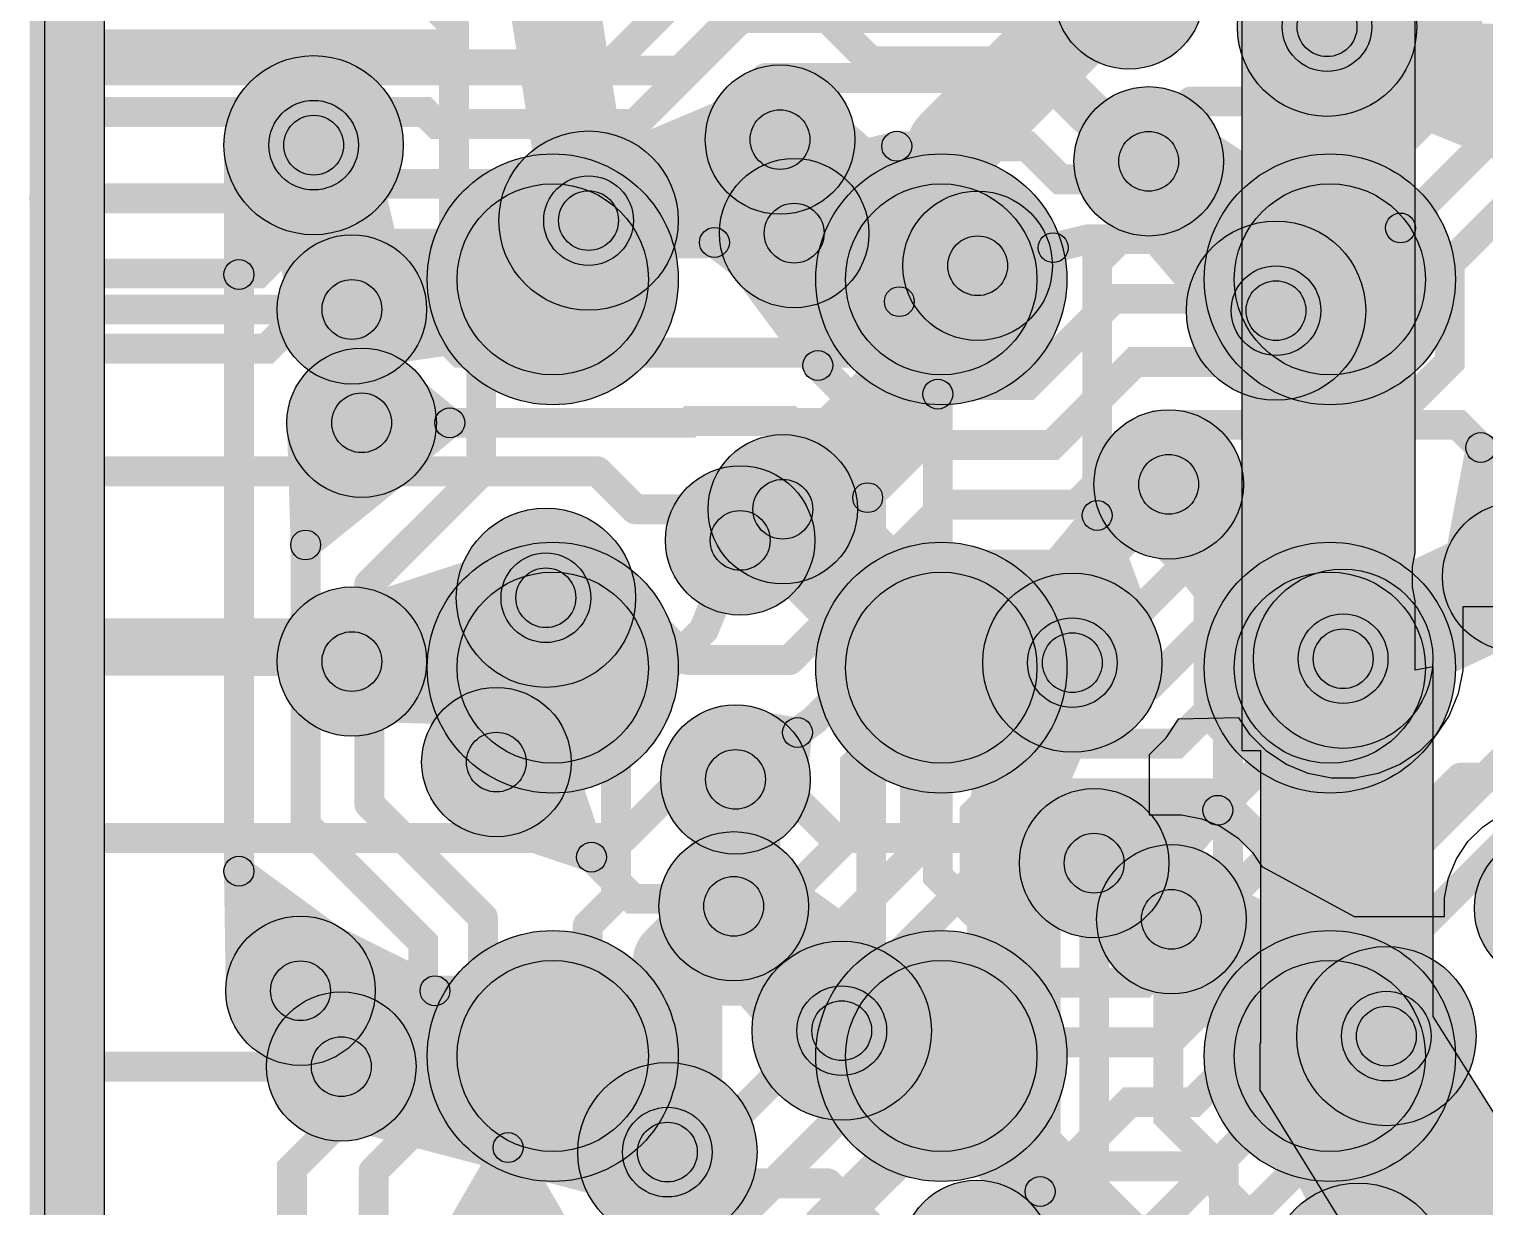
# Model space of a CAD drawing. Extents: x -8.7 to 8.7, y -8.7 to 8.7.
# Drawn here: x -8.676 to -6.241, y -4.803 to -2.831 of the extents above; entities that cross this region are included whole.
import ezdxf

# ---------------------------------------------------------------- set-up
doc = ezdxf.new("R2010")
doc.units = 0
doc.header["$MEASUREMENT"] = 0
doc.layers.get('0').update_dxf_attribs({"color": 1, "linetype": 'CONTINUOUS'})
for name, color, linetype in [('BOTTOMSOLDERMASK', 111, 'CONTINUOUS'), ('DRILL_1', 232, 'CONTINUOUS'), ('DRILL_2', 3, 'CONTINUOUS'), ('DRILL_3', 254, 'CONTINUOUS'), ('ETCHBACK_L01', 22, 'CONTINUOUS'), ('L01', 3, 'CONTINUOUS'), ('L02', 241, 'CONTINUOUS'), ('L03', 151, 'CONTINUOUS'), ('L04', 1, 'CONTINUOUS'), ('TOPSOLDERMASK', 4, 'CONTINUOUS')]:
    doc.layers.add(name, color=color, linetype=linetype)

# ---------------------------------------------------------------- blocks, each defined once
blk = doc.blocks.new('_DCODE_19')
h = blk.add_hatch(color=256)
edge = h.paths.add_edge_path()
edge.add_arc((0, 0), 0.16, 0, 360)
blk.add_circle((0, 0), 0.16)
blk = doc.blocks.new('_DCODE_20')
h = blk.add_hatch(color=256)
edge = h.paths.add_edge_path()
edge.add_arc((0, 0), 0.05, 0, 360)
blk.add_circle((0, 0), 0.05)
blk = doc.blocks.new('_DCODE_21')
h = blk.add_hatch(color=256)
edge = h.paths.add_edge_path()
edge.add_arc((0, 0), 0.075, 0, 360)
blk.add_circle((0, 0), 0.075)
blk = doc.blocks.new('_DCODE_24')
h = blk.add_hatch(color=256)
edge = h.paths.add_edge_path()
edge.add_arc((0, 0), 0.025, 0, 360)
blk.add_circle((0, 0), 0.025)
blk = doc.blocks.new('FINGER_100X250OBR_L01')
at = {"const_width": 0.04}
for points in [[(0.02, 0.035, 1), (-0.02, 0.035, 1)], [(0.02, -0.035, 1), (-0.02, -0.035, 1)]]:
    blk.add_lwpolyline(points, format="xyb", close=True, dxfattribs=at)
at = {"const_width": 0.08}
blk.add_lwpolyline([(0, -0.035), (0, 0.035)], dxfattribs=at)
blk = doc.blocks.new('_DCODE_23')
h = blk.add_hatch(color=256)
edge = h.paths.add_edge_path()
edge.add_arc((0, 0), 0.125, 0, 360)
blk.add_circle((0, 0), 0.125)
blk = doc.blocks.new('_DCODE_40')
h = blk.add_hatch(color=256)
edge = h.paths.add_edge_path()
edge.add_arc((0, 0), 0.15, 0, 360)
blk.add_circle((0, 0), 0.15)
blk = doc.blocks.new('_DCODE_47')
h = blk.add_hatch(color=256)
edge = h.paths.add_edge_path()
edge.add_arc((0, 0), 0.21, 0, 360)
blk.add_circle((0, 0), 0.21)
blk = doc.blocks.new('FINGER_100X250OBR_TOPSOLDERMASK')
at = {"const_width": 0.12}
for points in [[(0.06, 0.025, 1), (-0.06, 0.025, 1)], [(0.06, -0.025, 1), (-0.06, -0.025, 1)]]:
    blk.add_lwpolyline(points, format="xyb", close=True, dxfattribs=at)
at = {"const_width": 0.24}
blk.add_lwpolyline([(0, -0.025), (0, 0.025)], dxfattribs=at)

msp = doc.modelspace()

# ---------------------------------------------------------------- hatches: boundary and pattern name
at = {"layer": 'BOTTOMSOLDERMASK'}
msp.add_hatch(color=256, dxfattribs=at).paths.add_polyline_path([(-8.55, 7.65), (-8.65, 7.65), (-8.65, -7.65), (-8.55, -7.65)])
at = {"layer": 'ETCHBACK_L01'}
msp.add_hatch(color=256, dxfattribs=at).paths.add_polyline_path([(-8.55, 7.65), (-8.65, 7.65), (-8.65, -7.85), (-8.55, -7.85)])
at = {"layer": 'TOPSOLDERMASK'}
msp.add_hatch(color=256, dxfattribs=at).paths.add_polyline_path([(-5.82213, 5.85628), (-5.94736, 5.8366), (-6.62182, 4.80612), (-6.62004, 4.71309), (-6.61635, 4.71188), (-6.61641, 3.82778), (-6.6466, 3.82778), (-6.6471, -4.03837), (-6.61589, -4.03837), (-6.61592, -4.52879), (-6.6172, -4.52906), (-6.6172, -4.60695), (-5.86027, -5.83361), (-4.36774, -6.64124), (-4.36859, -6.64603), (4.07308, -6.64657), (4.06789, -6.61715), (5.53415, -5.73635), (5.53766, -5.63462), (5.44294, -5.50658), (5.34647, -5.50307), (3.90162, -6.35761), (-4.2364, -6.35707), (-4.2357, -6.35554), (-4.30835, -6.28289), (-5.6105, -5.62135), (-6.32696, -4.48393), (-6.32692, -3.89874), (-6.35709, -3.90406), (-6.35708, -3.78827), (-6.36165, -3.76533), (-6.36165, -3.73085), (-6.35708, -3.70789), (-6.35669, 2.45571), (-6.36163, 2.48054), (-6.36163, 2.51502), (-6.35668, 2.53988), (-6.35661, 3.72058), (-6.32642, 3.72058), (-6.32641, 3.88905), (-6.33143, 3.91427), (-6.33143, 3.94875), (-6.3264, 3.974), (-6.32636, 4.63291), (-6.32689, 4.63316), (-5.70048, 5.65949), (-5.70048, 5.75788)])

# ---------------------------------------------------------------- linework, layer by layer
at = {"layer": 'BOTTOMSOLDERMASK'}
msp.add_lwpolyline([(-8.55, 7.65), (-8.65, 7.65), (-8.65, -7.65), (-8.55, -7.65)], close=True, dxfattribs=at)
at = {"layer": 'ETCHBACK_L01'}
msp.add_lwpolyline([(-8.55, 7.65), (-8.65, 7.65), (-8.65, -7.85), (-8.55, -7.85)], close=True, dxfattribs=at)
at = {"layer": 'L01', "const_width": 0.05}
for points in [[(-8.65, -8.65), (-8.65, 8.65)], [(-7.52653, -2.71282), (-7.7038, -2.89009)], [(-6.95984, -2.8059), (-6.98604, -2.81282), (-7.48509, -2.81282), (-7.66236, -2.99009), (-7.99384, -2.99009), (-8.01412, -2.96981), (-8.65, -2.96981)], [(-5.82273, -3.53758), (-5.88664, -3.47367), (-5.88664, -3.15215), (-6.18647, -2.85232), (-6.21509, -2.85232), (-6.22014, -2.84727), (-6.50202, -2.84727)], [(-7.98614, -2.85635), (-8.65, -2.85635)], [(-7.9524, -2.89009), (-7.98614, -2.85635)], [(-7.7038, -2.89009), (-7.9524, -2.89009)], [(-7.44365, -2.91282), (-7.62092, -3.09009)], [(-6.9793, -2.91282), (-7.44365, -2.91282)], [(-6.90944, -2.98268), (-6.9793, -2.91282)], [(-6.73228, -2.95232), (-6.76264, -2.98268)], [(-6.50202, -2.95232), (-6.73228, -2.95232)], [(-5.98664, -3.93894), (-5.98664, -3.19359), (-6.22791, -2.95232), (-6.50202, -2.95232)], [(-6.76264, -2.98268), (-6.90944, -2.98268)], [(-7.22452, -3.02724), (-7.00632, -3.02724), (-6.95088, -3.08268), (-6.7212, -3.08268), (-6.70008, -3.06156), (-6.50203, -3.06156)], [(-8.28542, -3.09009), (-8.30969, -3.11436)], [(-7.62092, -3.09009), (-8.28542, -3.09009)], [(-8.30969, -3.11436), (-8.651, -3.11436)], [(-7.52954, -3.18816), (-7.5462, -3.19009), (-8.24398, -3.19009), (-8.29415, -3.24026), (-8.65, -3.24026)], [(-6.96289, -3.19698), (-6.9032, -3.18268), (-6.6845, -3.18268), (-6.67348, -3.17166), (-6.66874, -3.17166), (-6.66369, -3.16661), (-6.50204, -3.16661)], [(-7.22021, -3.28734), (-7.23462, -3.29395), (-7.31334, -3.37267), (-7.95424, -3.37267), (-8.03682, -3.29009), (-8.20254, -3.29009), (-8.27861, -3.36616), (-8.65, -3.36616)], [(-7.9723, -3.49009), (-7.57245, -3.49009), (-7.56938, -3.48702), (-7.40366, -3.48702), (-7.40059, -3.49009), (-7.28932, -3.49009), (-7.22647, -3.42724), (-7.00632, -3.42724), (-6.86176, -3.28268), (-6.64306, -3.28268), (-6.63204, -3.27166), (-6.50204, -3.27166)], [(-7.27321, -3.61542), (-7.18503, -3.52724), (-6.96488, -3.52724), (-6.82616, -3.38852), (-6.50205, -3.38852)], [(-6.78977, -3.49357), (-6.92344, -3.62724)], [(-6.50206, -3.49357), (-6.78977, -3.49357)], [(-6.24746, -3.53147), (-6.28536, -3.49357), (-6.50206, -3.49357)], [(-7.39051, -4.00861), (-7.36193, -3.98702), (-7.10215, -3.72724), (-6.882, -3.72724), (-6.75338, -3.59862), (-6.50207, -3.59862)], [(-7.14359, -3.62724), (-7.40337, -3.88702)], [(-6.92344, -3.62724), (-7.14359, -3.62724)], [(-7.73522, -4.21713), (-7.66533, -4.28702), (-7.41146, -4.28702), (-7.29432, -4.16988), (-7.29432, -4.06085), (-7.06071, -3.82724), (-6.84056, -3.82724), (-6.72159, -3.70827), (-6.50207, -3.70827)], [(-7.99702, -4.44077), (-7.42377, -4.44077), (-7.19432, -4.21132), (-7.19432, -4.10229), (-7.01927, -3.92724), (-6.79912, -3.92724), (-6.6852, -3.81332), (-6.50208, -3.81332)], [(-7.61877, -3.84232), (-8.65, -3.84232)], [(-7.57407, -3.88702), (-7.61877, -3.84232)], [(-7.40337, -3.88702), (-7.57407, -3.88702)], [(-8.203, -8.06566), (-8.29653, -7.97213), (-8.29653, -5.45497), (-7.09432, -4.25276), (-7.09432, -4.14373), (-6.97783, -4.02724), (-6.75768, -4.02724), (-6.64881, -3.91837), (-6.50209, -3.91837)], [(-6.60089, -4.05216), (-6.68746, -4.13873)], [(-6.47142, -4.04608), (-6.60089, -4.05216)], [(-7.54971, -4.90146), (-7.54971, -4.88155), (-7.0954, -4.42724), (-6.81146, -4.42724), (-6.54693, -4.16271), (-6.47142, -4.16271)], [(-7.95041, -7.75253), (-8.09653, -7.60641), (-8.09653, -5.85066), (-7.48178, -5.23591), (-7.46689, -5.23591), (-7.40829, -5.17733), (-7.34971, -5.11875), (-7.34971, -4.82299), (-7.05396, -4.52724), (-6.77002, -4.52724), (-6.52507, -4.28229), (-6.47142, -4.28229)], [(-6.98479, -4.7769), (-6.83513, -4.62724), (-6.72858, -4.62724), (-6.50278, -4.40144), (-6.47142, -4.40144)], [(-7.87772, -6.84591), (-7.87772, -5.91473), (-7.3989, -5.43591), (-7.36094, -5.43591), (-6.89086, -4.96583), (-6.89086, -4.93406), (-6.49395, -4.53715), (-6.47443, -4.53715)], [(-6.42381, -4.62654), (-6.43771, -4.63715)], [(-6.41925, -4.62654), (-6.42381, -4.62654)], [(-6.43771, -4.63715), (-6.5002, -4.68485)], [(-6.5002, -4.68485), (-6.79086, -4.97551)], [(-7.33192, -7.09016), (-7.66782, -6.75426), (-7.66782, -5.98771), (-7.45104, -5.77093), (-7.41308, -5.77093), (-6.69086, -5.04871), (-6.69086, -5.03426), (-6.37097, -4.71437), (-6.36564, -4.71437)], [(-7.35549, -5.86778), (-7.34964, -5.84893), (-6.59086, -5.09015), (-6.59086, -5.0779), (-6.31824, -4.80528), (-6.30894, -4.80528)]]:
    msp.add_lwpolyline(points, dxfattribs=at)
at = {"layer": 'L01', "const_width": 0.025}
for points in [[(-6.48952, -2.84727, 1), (-6.51452, -2.84727, 1)], [(-8.6375, -2.85635, 1), (-8.6625, -2.85635, 1)], [(-7.97364, -2.85635, 1), (-7.99864, -2.85635, 1)], [(-7.9399, -2.89009, 1), (-7.9649, -2.89009, 1)], [(-7.6913, -2.89009, 1), (-7.7163, -2.89009, 1)], [(-7.43115, -2.91282, 1), (-7.45615, -2.91282, 1)], [(-6.9668, -2.91282, 1), (-6.9918, -2.91282, 1)], [(-8.6375, -2.96981, 1), (-8.6625, -2.96981, 1)], [(-6.71978, -2.95232, 1), (-6.74478, -2.95232, 1)], [(-6.48952, -2.95232, 1), (-6.51452, -2.95232, 1)], [(-6.48952, -2.95232, 1), (-6.51452, -2.95232, 1)], [(-6.89694, -2.98268, 1), (-6.92194, -2.98268, 1)], [(-6.75014, -2.98268, 1), (-6.77514, -2.98268, 1)], [(-7.21202, -3.02724, 1), (-7.23702, -3.02724, 1)], [(-6.48953, -3.06156, 1), (-6.51453, -3.06156, 1)], [(-8.27292, -3.09009, 1), (-8.29792, -3.09009, 1)], [(-7.60842, -3.09009, 1), (-7.63342, -3.09009, 1)], [(-8.6385, -3.11436, 1), (-8.6635, -3.11436, 1)], [(-8.29719, -3.11436, 1), (-8.32219, -3.11436, 1)], [(-7.51704, -3.18816, 1), (-7.54204, -3.18816, 1)], [(-6.48954, -3.16661, 1), (-6.51454, -3.16661, 1)], [(-6.95039, -3.19698, 1), (-6.97539, -3.19698, 1)], [(-8.6375, -3.24026, 1), (-8.6625, -3.24026, 1)], [(-7.20771, -3.28734, 1), (-7.23271, -3.28734, 1)], [(-6.48954, -3.27166, 1), (-6.51454, -3.27166, 1)], [(-8.6375, -3.36616, 1), (-8.6625, -3.36616, 1)], [(-6.48955, -3.38852, 1), (-6.51455, -3.38852, 1)], [(-7.9598, -3.49009, 1), (-7.9848, -3.49009, 1)], [(-6.77727, -3.49357, 1), (-6.80227, -3.49357, 1)], [(-6.48956, -3.49357, 1), (-6.51456, -3.49357, 1)], [(-6.48956, -3.49357, 1), (-6.51456, -3.49357, 1)], [(-6.23496, -3.53147, 1), (-6.25996, -3.53147, 1)], [(-6.48957, -3.59862, 1), (-6.51457, -3.59862, 1)], [(-7.26071, -3.61542, 1), (-7.28571, -3.61542, 1)], [(-7.13109, -3.62724, 1), (-7.15609, -3.62724, 1)], [(-6.91094, -3.62724, 1), (-6.93594, -3.62724, 1)], [(-6.48957, -3.70827, 1), (-6.51457, -3.70827, 1)], [(-6.48958, -3.81332, 1), (-6.51458, -3.81332, 1)], [(-8.6375, -3.84232, 1), (-8.6625, -3.84232, 1)], [(-7.60627, -3.84232, 1), (-7.63127, -3.84232, 1)], [(-7.56157, -3.88702, 1), (-7.58657, -3.88702, 1)], [(-7.39087, -3.88702, 1), (-7.41587, -3.88702, 1)], [(-6.48959, -3.91837, 1), (-6.51459, -3.91837, 1)], [(-7.37801, -4.00861, 1), (-7.40301, -4.00861, 1)], [(-6.58839, -4.05216, 1), (-6.61339, -4.05216, 1)], [(-6.58839, -4.05216, 1), (-6.61339, -4.05216, 1)], [(-6.45892, -4.04608, 1), (-6.48392, -4.04608, 1)], [(-6.67496, -4.13873, 1), (-6.69996, -4.13873, 1)], [(-6.45892, -4.16271, 1), (-6.48392, -4.16271, 1)], [(-7.72272, -4.21713, 1), (-7.74772, -4.21713, 1)], [(-6.45892, -4.28229, 1), (-6.48392, -4.28229, 1)], [(-6.45892, -4.40144, 1), (-6.48392, -4.40144, 1)], [(-7.98452, -4.44077, 1), (-8.00952, -4.44077, 1)], [(-6.46193, -4.53715, 1), (-6.48693, -4.53715, 1)], [(-6.41131, -4.62654, 1), (-6.43631, -4.62654, 1)], [(-6.41131, -4.62654, 1), (-6.43631, -4.62654, 1)], [(-6.40675, -4.62654, 1), (-6.43175, -4.62654, 1)], [(-6.42521, -4.63715, 1), (-6.45021, -4.63715, 1)], [(-6.42521, -4.63715, 1), (-6.45021, -4.63715, 1)], [(-6.4877, -4.68485, 1), (-6.5127, -4.68485, 1)], [(-6.4877, -4.68485, 1), (-6.5127, -4.68485, 1)], [(-6.35314, -4.71437, 1), (-6.37814, -4.71437, 1)], [(-6.97229, -4.7769, 1), (-6.99729, -4.7769, 1)], [(-6.29644, -4.80528, 1), (-6.32144, -4.80528, 1)]]:
    msp.add_lwpolyline(points, format="xyb", close=True, dxfattribs=at)
at = {"layer": 'L01'}
for points in [[(-6.67873, -2.75668), (-6.73917, -2.84191), (-6.68695, -2.72038), (-6.77821, -2.6695)], [(-6.89946, -2.87361), (-6.97319, -2.82704), (-6.94075, -2.71721), (-6.98188, -2.79411)], [(-7.42618, -3.05132), (-7.23052, -3.00297), (-7.28143, -3.2222), (-7.20157, -3.03715)], [(-7.46877, -3.26667), (-7.54482, -3.20795), (-7.48838, -3.09781), (-7.54895, -3.1724)], [(-7.02497, -3.12735), (-6.94937, -3.17595), (-6.98667, -3.28718), (-6.94131, -3.2096)], [(-7.12176, -3.34143), (-7.22707, -3.31138), (-7.19698, -3.17744), (-7.24291, -3.27686)], [(-8.04414, -3.39846), (-7.9564, -3.4708), (-8.04414, -3.58172), (-7.9564, -3.50938)], [(-6.30946, -3.72487), (-6.27202, -3.52683), (-6.09385, -3.66433), (-6.2289, -3.51472)], [(-7.46948, -3.56319), (-7.2698, -3.59065), (-7.39822, -3.7755), (-7.25555, -3.63312)], [(-7.47566, -3.96975), (-7.38658, -3.98392), (-7.37641, -4.10114), (-7.36569, -4.01158)], [(-7.77586, -4.01813), (-7.71153, -4.20915), (-7.93422, -4.17649), (-7.7432, -4.24082)], [(-6.66844, -4.15495), (-6.7992, -4.30834), (-6.68606, -4.11377), (-6.8873, -4.10244)], [(-8.16647, -4.32879), (-7.98591, -4.41837), (-8.16647, -4.55275), (-7.98591, -4.46317)], [(-7.10393, -4.76494), (-6.98754, -4.75205), (-6.97283, -4.89604), (-6.95994, -4.77965)]]:
    msp.add_solid(points, dxfattribs=at)
at = {"layer": 'L02'}
for points, const_width in [([(-8.65, -8.65), (-8.65, 8.65)], 0.05), ([(-6.38183, -3.164), (-6.17018, -2.95235), (-6.17018, -2.87808), (-5.90699, -2.61489), (-5.90699, -2.1993), (-5.71848, -2.01079), (-5.71848, -1.88927), (-5.58478, -1.75557), (-5.40508, -1.75557), (-5.26331, -1.6138), (-5.09759, -1.6138), (-5.0039, -1.70749), (-4.32914, -1.70749)], 0.05), ([(-7.02578, -2.53262), (-6.83604, -2.77322)], 0.2), ([(-6.67738, -5.06361), (-6.67738, -4.74434), (-6.77034, -4.65138), (-6.77034, -4.38612), (-6.67034, -4.28612), (-6.67034, -4.0107), (-6.70278, -3.97826), (-6.70278, -3.79186), (-6.29922, -3.3883), (-6.29922, -3.22283), (-6.07018, -2.99379), (-6.07018, -2.92391), (-5.78437, -2.6381), (-5.78437, -2.4519)], 0.05), ([(-8.32386, -2.46596), (-7.96514, -2.82468)], 0.05), ([(-7.8281, -2.59009), (-7.74014, -3.15167)], 0.15), ([(-6.26609, -2.69113), (-6.27018, -2.69522), (-6.27018, -2.91091), (-6.42093, -3.06166), (-6.7308, -3.06166), (-6.88918, -3.22004), (-6.88918, -3.64516)], 0.05), ([(-7.96514, -2.82468), (-7.96514, -3.24487)], 0.05), ([(-8.325, -4.24072), (-8.325, -3.24194)], 0.05), ([(-7.96514, -3.24487), (-7.91968, -3.29033)], 0.05), ([(-7.91968, -3.29033), (-7.91968, -3.57295)], 0.05), ([(-7.26734, -3.4833), (-7.3565, -3.39414)], 0.05), ([(-7.30884, -5.09314), (-7.30884, -4.81809), (-7.08184, -4.59109), (-7.08184, -4.32278), (-7.1558, -4.24882), (-7.1558, -3.44215)], 0.05), ([(-7.26734, -4.45839), (-7.26734, -3.4833)], 0.05), ([(-7.91968, -3.57295), (-8.10693, -3.7602)], 0.05), ([(-6.47778, -3.88506), (-6.18664, -3.74809)], 0.2), ([(-8.2134, -3.69464), (-8.2134, -4.16326), (-8.01682, -4.35984), (-8.01682, -4.51843), (-8.23622, -4.73783), (-8.23622, -5.3951)], 0.05), ([(-7.48652, -3.68702), (-7.54735, -3.83702)], 0.05), ([(-7.89432, -4.05803), (-7.81152, -3.78299)], 0.15), ([(-8.10693, -3.7602), (-8.10693, -4.12829)], 0.05), ([(-7.54735, -3.83702), (-7.69432, -3.98399)], 0.05), ([(-5.98664, -3.83095), (-6.44744, -4.29175)], 0.05), ([(-5.88664, -3.87239), (-6.356, -4.34175)], 0.05), ([(-7.69432, -3.98399), (-7.69432, -4.28431)], 0.05), ([(-7.49432, -4.08702), (-7.49432, -4.29645)], 0.15), ([(-8.10693, -4.12829), (-7.91682, -4.3184)], 0.05), ([(-6.89432, -4.22724), (-6.89432, -4.79665)], 0.05), ([(-7.49432, -4.29645), (-7.59155, -4.39368)], 0.15), ([(-7.69432, -4.28431), (-7.74155, -4.33154)], 0.05), ([(-6.53453, -4.29175), (-6.67034, -4.42756)], 0.05), ([(-6.44744, -4.29175), (-6.53453, -4.29175)], 0.05), ([(-7.91682, -4.3184), (-7.91682, -4.55987)], 0.05), ([(-7.74155, -4.33154), (-7.74155, -4.52604)], 0.05), ([(-7.59155, -4.39368), (-7.59155, -4.58818)], 0.15), ([(-6.356, -4.34175), (-6.40542, -4.51675)], 0.05), ([(-6.67034, -4.42756), (-6.67034, -4.60995)], 0.05), ([(-7.31655, -4.5076), (-7.26734, -4.45839)], 0.05), ([(-7.74155, -4.52604), (-7.87471, -4.6592)], 0.05), ([(-7.59155, -4.58818), (-7.60822, -4.60485)], 0.15), ([(-7.91682, -4.55987), (-8.09971, -4.74276)], 0.05), ([(-7.60822, -4.60485), (-7.60822, -4.71091)], 0.15), ([(-6.67034, -4.60995), (-6.5337, -4.74659)], 0.05), ([(-7.87471, -4.6592), (-7.87471, -4.70332)], 0.05), ([(-8.09971, -4.74276), (-8.09971, -5.14431)], 0.05), ([(-6.5337, -4.74659), (-6.45238, -4.91277)], 0.05), ([(-6.89432, -4.79665), (-6.81516, -4.87581)], 0.05)]:
    msp.add_lwpolyline(points, dxfattribs=dict(at, const_width=const_width))
for points, const_width in [([(-6.78604, -2.77322, 1), (-6.88604, -2.77322, 1)], 0.1), ([(-7.95264, -2.82468, 1), (-7.97764, -2.82468, 1)], 0.025), ([(-7.70264, -3.15167, 1), (-7.77764, -3.15167, 1)], 0.075), ([(-6.36933, -3.164, 1), (-6.39433, -3.164, 1)], 0.025), ([(-8.3125, -3.24194, 1), (-8.3375, -3.24194, 1)], 0.025), ([(-7.95264, -3.24487, 1), (-7.97764, -3.24487, 1)], 0.025), ([(-7.90718, -3.29033, 1), (-7.93218, -3.29033, 1)], 0.025), ([(-7.344, -3.39414, 1), (-7.369, -3.39414, 1)], 0.025), ([(-7.1433, -3.44215, 1), (-7.1683, -3.44215, 1)], 0.025), ([(-7.25484, -3.4833, 1), (-7.27984, -3.4833, 1)], 0.025), ([(-7.25484, -3.4833, 1), (-7.27984, -3.4833, 1)], 0.025), ([(-7.90718, -3.57295, 1), (-7.93218, -3.57295, 1)], 0.025), ([(-6.87668, -3.64516, 1), (-6.90168, -3.64516, 1)], 0.025), ([(-6.13664, -3.74809, 1), (-6.23664, -3.74809, 1)], 0.1), ([(-8.2009, -3.69464, 1), (-8.2259, -3.69464, 1)], 0.025), ([(-7.47402, -3.68702, 1), (-7.49902, -3.68702, 1)], 0.025), ([(-7.77402, -3.78299, 1), (-7.84902, -3.78299, 1)], 0.075), ([(-8.09443, -3.7602, 1), (-8.11943, -3.7602, 1)], 0.025), ([(-6.42778, -3.88506, 1), (-6.52778, -3.88506, 1)], 0.1), ([(-7.53485, -3.83702, 1), (-7.55985, -3.83702, 1)], 0.025), ([(-7.53485, -3.83702, 1), (-7.55985, -3.83702, 1)], 0.025), ([(-7.68182, -3.98399, 1), (-7.70682, -3.98399, 1)], 0.025), ([(-7.68182, -3.98399, 1), (-7.70682, -3.98399, 1)], 0.025), ([(-7.85682, -4.05803, 1), (-7.93182, -4.05803, 1)], 0.075), ([(-7.45682, -4.08702, 1), (-7.53182, -4.08702, 1)], 0.075), ([(-8.09443, -4.12829, 1), (-8.11943, -4.12829, 1)], 0.025), ([(-6.88182, -4.22724, 1), (-6.90682, -4.22724, 1)], 0.025), ([(-8.3125, -4.24072, 1), (-8.3375, -4.24072, 1)], 0.025), ([(-7.45682, -4.29645, 1), (-7.53182, -4.29645, 1)], 0.075), ([(-7.68182, -4.28431, 1), (-7.70682, -4.28431, 1)], 0.025), ([(-7.68182, -4.28431, 1), (-7.70682, -4.28431, 1)], 0.025), ([(-6.52203, -4.29175, 1), (-6.54703, -4.29175, 1)], 0.025), ([(-6.43494, -4.29175, 1), (-6.45994, -4.29175, 1)], 0.025), ([(-7.90432, -4.3184, 1), (-7.92932, -4.3184, 1)], 0.025), ([(-7.72905, -4.33154, 1), (-7.75405, -4.33154, 1)], 0.025), ([(-7.72905, -4.33154, 1), (-7.75405, -4.33154, 1)], 0.025), ([(-7.55405, -4.39368, 1), (-7.62905, -4.39368, 1)], 0.075), ([(-6.3435, -4.34175, 1), (-6.3685, -4.34175, 1)], 0.025), ([(-6.65784, -4.42756, 1), (-6.68284, -4.42756, 1)], 0.025), ([(-7.25484, -4.45839, 1), (-7.27984, -4.45839, 1)], 0.025), ([(-7.25484, -4.45839, 1), (-7.27984, -4.45839, 1)], 0.025), ([(-7.72905, -4.52604, 1), (-7.75405, -4.52604, 1)], 0.025), ([(-7.72905, -4.52604, 1), (-7.75405, -4.52604, 1)], 0.025), ([(-7.30405, -4.5076, 1), (-7.32905, -4.5076, 1)], 0.025), ([(-6.39292, -4.51675, 1), (-6.41792, -4.51675, 1)], 0.025), ([(-7.55405, -4.58818, 1), (-7.62905, -4.58818, 1)], 0.075), ([(-7.90432, -4.55987, 1), (-7.92932, -4.55987, 1)], 0.025), ([(-7.57072, -4.60485, 1), (-7.64572, -4.60485, 1)], 0.075), ([(-6.65784, -4.60995, 1), (-6.68284, -4.60995, 1)], 0.025), ([(-7.86221, -4.6592, 1), (-7.88721, -4.6592, 1)], 0.025), ([(-7.86221, -4.6592, 1), (-7.88721, -4.6592, 1)], 0.025), ([(-7.57072, -4.71091, 1), (-7.64572, -4.71091, 1)], 0.075), ([(-7.86221, -4.70332, 1), (-7.88721, -4.70332, 1)], 0.025), ([(-8.08721, -4.74276, 1), (-8.11221, -4.74276, 1)], 0.025), ([(-6.5212, -4.74659, 1), (-6.5462, -4.74659, 1)], 0.025), ([(-6.88182, -4.79665, 1), (-6.90682, -4.79665, 1)], 0.025)]:
    msp.add_lwpolyline(points, format="xyb", close=True, dxfattribs=dict(at, const_width=const_width))
for points in [[(-8.35, -3.24194), (-8.34999, -3.02543), (-8.3125, -3.26359), (-8.12499, -3.15534)], [(-6.59948, -3.15265), (-6.3834, -3.13905), (-6.4557, -3.36905), (-6.35944, -3.17512)], [(-7.37658, -3.40903), (-7.49662, -3.24711), (-7.3325, -3.40112), (-7.27618, -3.20759)], [(-7.18048, -3.44613), (-7.21259, -3.24714), (-7.1377, -3.45939), (-6.99867, -3.31346)], [(-8.04103, -3.58724), (-8.19767, -3.71407), (-8.24462, -3.49396), (-8.23839, -3.69541)], [(-6.86575, -3.63644), (-6.79023, -3.83934), (-6.90845, -3.62923), (-7.0464, -3.79609)], [(-8.34701, -4.44263), (-8.35, -4.24109), (-8.14788, -4.34013), (-8.31017, -4.22059)], [(-7.85306, -4.69082), (-7.7448, -4.87832), (-7.89636, -4.69082), (-8.00462, -4.87832)]]:
    msp.add_solid(points, dxfattribs=at)
at = {"layer": 'L03'}
for points, const_width in [([(-6.63255, -2.52831), (-7.13256, -3.02832)], 0.15), ([(-6.50466, -2.82719), (-6.11517, -2.98483)], 0.2), ([(-7.74014, -3.15167), (-7.41981, -3.01611)], 0.2), ([(-8.19999, -3.02544), (-8.136, -3.30044)], 0.2), ([(-7.13256, -3.02832), (-7.13256, -3.35222)], 0.15), ([(-6.59006, -3.30235), (-6.80305, -3.05246)], 0.2), ([(-7.13256, -3.35222), (-7.41517, -3.63483)], 0.15), ([(-6.47778, -3.88506), (-6.76964, -3.5932)], 0.2), ([(-7.81152, -3.78299), (-8.136, -3.88978)], 0.2), ([(-6.9308, -3.89167), (-7.02532, -4.11535)], 0.15), ([(-7.02532, -4.11535), (-7.02532, -4.7106)], 0.15), ([(-7.49731, -4.29944), (-7.31655, -4.5076)], 0.2), ([(-6.40542, -4.51675), (-6.76517, -4.32117)], 0.2), ([(-7.60822, -4.71091), (-8.15378, -4.56778)], 0.2), ([(-7.02532, -4.7106), (-6.78923, -4.94669)], 0.15)]:
    msp.add_lwpolyline(points, dxfattribs=dict(at, const_width=const_width))
for points, const_width in [([(-6.45466, -2.82719, 1), (-6.55466, -2.82719, 1)], 0.1), ([(-7.36981, -3.01611, 1), (-7.46981, -3.01611, 1)], 0.1), ([(-8.14999, -3.02544, 1), (-8.24999, -3.02544, 1)], 0.1), ([(-7.09506, -3.02832, 1), (-7.17006, -3.02832, 1)], 0.075), ([(-6.75305, -3.05246, 1), (-6.85305, -3.05246, 1)], 0.1), ([(-7.69014, -3.15167, 1), (-7.79014, -3.15167, 1)], 0.1), ([(-8.086, -3.30044, 1), (-8.186, -3.30044, 1)], 0.1), ([(-6.54006, -3.30235, 1), (-6.64006, -3.30235, 1)], 0.1), ([(-7.09506, -3.35222, 1), (-7.17006, -3.35222, 1)], 0.075), ([(-7.09506, -3.35222, 1), (-7.17006, -3.35222, 1)], 0.075), ([(-6.71964, -3.5932, 1), (-6.81964, -3.5932, 1)], 0.1), ([(-7.37767, -3.63483, 1), (-7.45267, -3.63483, 1)], 0.075), ([(-7.76152, -3.78299, 1), (-7.86152, -3.78299, 1)], 0.1), ([(-8.086, -3.88978, 1), (-8.186, -3.88978, 1)], 0.1), ([(-6.42778, -3.88506, 1), (-6.52778, -3.88506, 1)], 0.1), ([(-6.8933, -3.89167, 1), (-6.9683, -3.89167, 1)], 0.075), ([(-6.98782, -4.11535, 1), (-7.06282, -4.11535, 1)], 0.075), ([(-7.44731, -4.29944, 1), (-7.54731, -4.29944, 1)], 0.1), ([(-6.71517, -4.32117, 1), (-6.81517, -4.32117, 1)], 0.1), ([(-7.26655, -4.5076, 1), (-7.36655, -4.5076, 1)], 0.1), ([(-6.35542, -4.51675, 1), (-6.45542, -4.51675, 1)], 0.1), ([(-8.10378, -4.56778, 1), (-8.20378, -4.56778, 1)], 0.1), ([(-7.55822, -4.71091, 1), (-7.65822, -4.71091, 1)], 0.1), ([(-6.98782, -4.7106, 1), (-7.06282, -4.7106, 1)], 0.075)]:
    msp.add_lwpolyline(points, format="xyb", close=True, dxfattribs=dict(at, const_width=const_width))
msp.add_lwpolyline([(-6.17771, -3.79839), (-6.27774, -3.7984), (-6.27774, -3.90477), (-6.28542, -3.94341), (-6.3005, -3.97982), (-6.3224, -4.01259), (-6.35025, -4.04044), (-6.38302, -4.06234), (-6.41943, -4.07742), (-6.45806, -4.0851), (-6.49749, -4.0851), (-6.53613, -4.07742), (-6.57254, -4.06234), (-6.60531, -4.04044), (-6.63316, -4.01259), (-6.6524, -3.9838), (-6.75352, -3.98643), (-6.77542, -4.0192), (-6.80232, -4.0461), (-6.80231, -4.14613), (-6.74791, -4.14613), (-6.71411, -4.15285), (-6.68225, -4.16605), (-6.65358, -4.18521), (-6.62921, -4.20958), (-6.61375, -4.2327), (-6.45923, -4.31671), (-6.30817, -4.3167), (-6.30817, -4.28553), (-6.30145, -4.25173), (-6.28825, -4.21987), (-6.26909, -4.1912), (-6.24472, -4.16683), (-6.21605, -4.14767)], dxfattribs=at)
at = {"layer": 'L04'}
for points, const_width in [([(-8.65, -8.65), (-8.65, 8.65)], 0.05), ([(-7.47139, -2.78483), (-7.587, -2.90044)], 0.05), ([(-7.26806, -2.885), (-7.36823, -2.78483)], 0.05), ([(-6.97051, -2.885), (-7.26806, -2.885)], 0.05), ([(-6.80305, -3.05246), (-6.97051, -2.885)], 0.05), ([(-7.587, -2.90044), (-8.65, -2.90044)], 0.05), ([(-7.15, -3.25), (-7.41981, -3.01611)], 0.2), ([(-6.5, -3.25), (-6.80305, -3.05246)], 0.2), ([(-8.136, -3.30044), (-7.8, -3.25)], 0.2), ([(-8.136, -3.30044), (-8.65, -3.30044)], 0.05), ([(-6.76018, -3.58374), (-6.76964, -3.5932)], 0.2), ([(-6.5, -3.9), (-6.76018, -3.58374)], 0.2), ([(-7.72569, -3.57125), (-8.65, -3.57125)], 0.05), ([(-7.66211, -3.63483), (-7.72569, -3.57125)], 0.05), ([(-7.15, -3.9), (-7.41517, -3.63483)], 0.2), ([(-7.41517, -3.63483), (-7.66211, -3.63483)], 0.05), ([(-8.136, -3.88978), (-7.8, -3.9)], 0.2), ([(-8.34154, -3.88848), (-8.65, -3.88848)], 0.05), ([(-8.136, -3.88978), (-8.34154, -3.88848)], 0.05), ([(-6.28079, -4.08385), (-6.38194, -4.185)], 0.05), ([(-6.03385, -4.08385), (-6.28079, -4.08385)], 0.05), ([(-7.59638, -4.09944), (-7.68194, -4.185)], 0.05), ([(-7.41445, -4.09944), (-7.59638, -4.09944)], 0.05), ([(-7.32889, -4.185), (-7.41445, -4.09944)], 0.05), ([(-6.95694, -4.11), (-7.03194, -4.185)], 0.05), ([(-6.69306, -4.11), (-6.95694, -4.11)], 0.05), ([(-6.61806, -4.185), (-6.69306, -4.11)], 0.05), ([(-7.68194, -4.185), (-8.65, -4.185)], 0.05), ([(-7.03194, -4.185), (-7.32889, -4.185)], 0.05), ([(-6.38194, -4.185), (-6.61806, -4.185)], 0.05), ([(-7.49731, -4.29944), (-7.15, -4.55)], 0.2), ([(-6.5, -4.55), (-6.76517, -4.32117)], 0.2), ([(-8.15378, -4.56778), (-7.8, -4.55)], 0.2), ([(-8.15378, -4.56778), (-8.65, -4.56778)], 0.05), ([(-6.93177, -4.73483), (-7.03194, -4.835)], 0.05), ([(-6.71823, -4.73483), (-6.93177, -4.73483)], 0.05), ([(-6.61806, -4.835), (-6.71823, -4.73483)], 0.05), ([(-6.28177, -4.73483), (-6.38194, -4.835)], 0.05), ([(-6.06823, -4.73483), (-6.28177, -4.73483)], 0.05), ([(-7.60998, -4.76304), (-7.68194, -4.835)], 0.05), ([(-7.34002, -4.76304), (-7.60998, -4.76304)], 0.05), ([(-7.26806, -4.835), (-7.34002, -4.76304)], 0.05)]:
    msp.add_lwpolyline(points, dxfattribs=dict(at, const_width=const_width))
for points, const_width in [([(-7.25556, -2.885, 1), (-7.28056, -2.885, 1)], 0.025), ([(-6.95801, -2.885, 1), (-6.98301, -2.885, 1)], 0.025), ([(-8.6375, -2.90044, 1), (-8.6625, -2.90044, 1)], 0.025), ([(-7.5745, -2.90044, 1), (-7.5995, -2.90044, 1)], 0.025), ([(-7.5745, -2.90044, 1), (-7.5995, -2.90044, 1)], 0.025), ([(-7.36981, -3.01611, 1), (-7.46981, -3.01611, 1)], 0.1), ([(-6.75305, -3.05246, 1), (-6.85305, -3.05246, 1)], 0.1), ([(-6.79055, -3.05246, 1), (-6.81555, -3.05246, 1)], 0.025), ([(-7.75, -3.25, 1), (-7.85, -3.25, 1)], 0.1), ([(-7.1, -3.25, 1), (-7.2, -3.25, 1)], 0.1), ([(-6.45, -3.25, 1), (-6.55, -3.25, 1)], 0.1), ([(-8.086, -3.30044, 1), (-8.186, -3.30044, 1)], 0.1), ([(-8.6375, -3.30044, 1), (-8.6625, -3.30044, 1)], 0.025), ([(-8.1235, -3.30044, 1), (-8.1485, -3.30044, 1)], 0.025), ([(-6.71964, -3.5932, 1), (-6.81964, -3.5932, 1)], 0.1), ([(-6.71018, -3.58374, 1), (-6.81018, -3.58374, 1)], 0.1), ([(-6.71018, -3.58374, 1), (-6.81018, -3.58374, 1)], 0.1), ([(-8.6375, -3.57125, 1), (-8.6625, -3.57125, 1)], 0.025), ([(-7.71319, -3.57125, 1), (-7.73819, -3.57125, 1)], 0.025), ([(-7.36517, -3.63483, 1), (-7.46517, -3.63483, 1)], 0.1), ([(-7.64961, -3.63483, 1), (-7.67461, -3.63483, 1)], 0.025), ([(-7.40267, -3.63483, 1), (-7.42767, -3.63483, 1)], 0.025), ([(-8.086, -3.88978, 1), (-8.186, -3.88978, 1)], 0.1), ([(-7.75, -3.9, 1), (-7.85, -3.9, 1)], 0.1), ([(-7.1, -3.9, 1), (-7.2, -3.9, 1)], 0.1), ([(-6.45, -3.9, 1), (-6.55, -3.9, 1)], 0.1), ([(-8.6375, -3.88848, 1), (-8.6625, -3.88848, 1)], 0.025), ([(-8.32904, -3.88848, 1), (-8.35404, -3.88848, 1)], 0.025), ([(-8.32904, -3.88848, 1), (-8.35404, -3.88848, 1)], 0.025), ([(-8.1235, -3.88978, 1), (-8.1485, -3.88978, 1)], 0.025), ([(-6.26829, -4.08385, 1), (-6.29329, -4.08385, 1)], 0.025), ([(-7.58388, -4.09944, 1), (-7.60888, -4.09944, 1)], 0.025), ([(-7.40195, -4.09944, 1), (-7.42695, -4.09944, 1)], 0.025), ([(-6.94444, -4.11, 1), (-6.96944, -4.11, 1)], 0.025), ([(-6.68056, -4.11, 1), (-6.70556, -4.11, 1)], 0.025), ([(-8.6375, -4.185, 1), (-8.6625, -4.185, 1)], 0.025), ([(-7.66944, -4.185, 1), (-7.69444, -4.185, 1)], 0.025), ([(-7.66944, -4.185, 1), (-7.69444, -4.185, 1)], 0.025), ([(-7.31639, -4.185, 1), (-7.34139, -4.185, 1)], 0.025), ([(-7.01944, -4.185, 1), (-7.04444, -4.185, 1)], 0.025), ([(-6.60556, -4.185, 1), (-6.63056, -4.185, 1)], 0.025), ([(-6.36944, -4.185, 1), (-6.39444, -4.185, 1)], 0.025), ([(-7.44731, -4.29944, 1), (-7.54731, -4.29944, 1)], 0.1), ([(-6.71517, -4.32117, 1), (-6.81517, -4.32117, 1)], 0.1), ([(-7.75, -4.55, 1), (-7.85, -4.55, 1)], 0.1), ([(-7.1, -4.55, 1), (-7.2, -4.55, 1)], 0.1), ([(-6.45, -4.55, 1), (-6.55, -4.55, 1)], 0.1), ([(-8.10378, -4.56778, 1), (-8.20378, -4.56778, 1)], 0.1), ([(-8.6375, -4.56778, 1), (-8.6625, -4.56778, 1)], 0.025), ([(-8.14128, -4.56778, 1), (-8.16628, -4.56778, 1)], 0.025), ([(-6.91927, -4.73483, 1), (-6.94427, -4.73483, 1)], 0.025), ([(-6.70573, -4.73483, 1), (-6.73073, -4.73483, 1)], 0.025), ([(-6.26927, -4.73483, 1), (-6.29427, -4.73483, 1)], 0.025), ([(-7.59748, -4.76304, 1), (-7.62248, -4.76304, 1)], 0.025), ([(-7.32752, -4.76304, 1), (-7.35252, -4.76304, 1)], 0.025)]:
    msp.add_lwpolyline(points, format="xyb", close=True, dxfattribs=dict(at, const_width=const_width))
at = {"layer": 'TOPSOLDERMASK'}
for points in [[(-6.6466, 3.82778), (-6.6471, -4.03837), (-6.61589, -4.03837), (-6.61592, -4.52879), (-6.6172, -4.52906), (-6.6172, -4.60695), (-5.86027, -5.83361), (-4.36774, -6.64124), (-4.36859, -6.64603), (4.07308, -6.64657)], [(3.90162, -6.35761), (-4.2364, -6.35707), (-4.2357, -6.35554), (-4.30835, -6.28289), (-5.6105, -5.62135), (-6.32696, -4.48393), (-6.32692, -3.89874), (-6.35709, -3.90406), (-6.35708, -3.78827), (-6.36165, -3.76533), (-6.36165, -3.73085), (-6.35708, -3.70789), (-6.35669, 2.45571)]]:
    msp.add_lwpolyline(points, dxfattribs=at)

# ---------------------------------------------------------------- block references
at = {"layer": 'BOTTOMSOLDERMASK'}
for p in [(-7.8, -3.25), (-7.15, -3.25), (-6.5, -3.25), (-7.8, -3.9), (-7.15, -3.9), (-6.5, -3.9), (-7.8, -4.55), (-7.15, -4.55), (-6.5, -4.55)]:
    msp.add_blockref('_DCODE_19', p, dxfattribs=at)
at = {"layer": 'DRILL_1'}
for p in [(-6.50466, -2.82719), (-7.41981, -3.01611), (-8.19999, -3.02544), (-6.80305, -3.05246), (-7.74014, -3.15167), (-7.3962, -3.17267), (-7.08918, -3.22724), (-8.136, -3.30044), (-6.59006, -3.30235), (-8.11968, -3.49009), (-6.76964, -3.5932), (-7.41517, -3.63483), (-7.48652, -3.68702), (-7.81152, -3.78299), (-8.136, -3.88978), (-6.9308, -3.89167), (-6.47778, -3.88506), (-7.89432, -4.05803), (-7.49432, -4.08702), (-6.89432, -4.22724), (-7.49731, -4.29944), (-6.76517, -4.32117), (-8.22202, -4.44077), (-7.31655, -4.5076), (-6.40542, -4.51675), (-8.15378, -4.56778), (-7.60822, -4.71091)]:
    msp.add_blockref('_DCODE_20', p, dxfattribs=at)
at = {"layer": 'DRILL_2'}
for p in [(-6.50466, -2.82719), (-8.19999, -3.02544), (-7.74014, -3.15167), (-6.59006, -3.30235), (-7.81152, -3.78299), (-6.9308, -3.89167), (-6.47778, -3.88506), (-7.31655, -4.5076), (-6.40542, -4.51675), (-7.60822, -4.71091)]:
    msp.add_blockref('_DCODE_21', p, dxfattribs=at)
at = {"layer": 'DRILL_3'}
for p in [(-7.41981, -3.01611), (-6.80305, -3.05246), (-8.136, -3.30044), (-6.76964, -3.5932), (-7.41517, -3.63483), (-8.136, -3.88978), (-7.49731, -4.29944), (-6.76517, -4.32117), (-8.15378, -4.56778)]:
    msp.add_blockref('_DCODE_20', p, dxfattribs=at)
at = {"layer": 'L01'}
for name, p in [('_DCODE_23', (-6.83604, -2.77322)), ('_DCODE_24', (-7.22452, -3.02724)), ('_DCODE_23', (-7.3962, -3.17267)), ('_DCODE_23', (-7.08918, -3.22724)), ('_DCODE_24', (-7.52954, -3.18816)), ('_DCODE_24', (-6.96289, -3.19698)), ('_DCODE_24', (-7.22021, -3.28734)), ('_DCODE_23', (-8.11968, -3.49009)), ('_DCODE_24', (-7.9723, -3.49009)), ('_DCODE_24', (-6.24746, -3.53147)), ('_DCODE_23', (-7.48652, -3.68702)), ('_DCODE_24', (-7.27321, -3.61542)), ('_DCODE_23', (-6.18664, -3.74809)), ('_DCODE_23', (-7.89432, -4.05803)), ('_DCODE_23', (-7.49432, -4.08702)), ('_DCODE_24', (-7.39051, -4.00861)), ('_DCODE_23', (-6.89432, -4.22724)), ('_DCODE_24', (-6.68746, -4.13873)), ('_DCODE_24', (-7.73522, -4.21713)), ('_DCODE_23', (-8.22202, -4.44077)), ('_DCODE_24', (-7.99702, -4.44077)), ('_DCODE_23', (-7.09086, -4.88297)), ('_DCODE_24', (-6.98479, -4.7769))]:
    msp.add_blockref(name, p, dxfattribs=at)
for p, rotation in [((-6.50202, -2.84727), 89.9962315), ((-6.50202, -2.95232), 89.9962315), ((-6.50203, -3.06156), 89.9962315), ((-6.50204, -3.16661), 89.9962315), ((-6.50204, -3.27166), 89.9962315), ((-6.50205, -3.38852), 89.9962315), ((-6.50206, -3.49357), 89.9962315), ((-6.50207, -3.59862), 89.9962315), ((-6.50207, -3.70827), 89.9962315), ((-6.50208, -3.81332), 89.9962315), ((-6.50209, -3.91837), 89.9962315), ((-6.47142, -4.04608), 100), ((-6.47142, -4.16271), 100), ((-6.47142, -4.28229), 100), ((-6.47142, -4.40144), 100), ((-6.47443, -4.53715), 121.6850732), ((-6.41925, -4.62654), 121.6850732), ((-6.36408, -4.71593), 121.6850732), ((-6.3089, -4.80532), 121.6850732)]:
    msp.add_blockref('FINGER_100X250OBR_L01', p, dxfattribs=dict(at, rotation=rotation))
at = {"layer": 'L02'}
for name, p in [('_DCODE_23', (-6.83604, -2.77322)), ('_DCODE_40', (-6.50466, -2.82719)), ('_DCODE_40', (-8.19999, -3.02544)), ('_DCODE_40', (-7.74014, -3.15167)), ('_DCODE_23', (-7.3962, -3.17267)), ('_DCODE_23', (-7.08918, -3.22724)), ('_DCODE_24', (-6.38183, -3.164)), ('_DCODE_40', (-6.59006, -3.30235)), ('_DCODE_24', (-8.325, -3.24194)), ('_DCODE_23', (-8.11968, -3.49009)), ('_DCODE_24', (-7.3565, -3.39414)), ('_DCODE_24', (-7.1558, -3.44215)), ('_DCODE_23', (-7.48652, -3.68702)), ('_DCODE_24', (-6.88918, -3.64516)), ('_DCODE_23', (-6.18664, -3.74809)), ('_DCODE_40', (-7.81152, -3.78299)), ('_DCODE_24', (-8.2134, -3.69464)), ('_DCODE_40', (-6.9308, -3.89167)), ('_DCODE_40', (-6.47778, -3.88506)), ('_DCODE_23', (-7.89432, -4.05803)), ('_DCODE_23', (-7.49432, -4.08702)), ('_DCODE_23', (-6.89432, -4.22724)), ('_DCODE_24', (-8.325, -4.24072)), ('_DCODE_23', (-8.22202, -4.44077)), ('_DCODE_40', (-7.31655, -4.5076)), ('_DCODE_40', (-6.40542, -4.51675)), ('_DCODE_40', (-7.60822, -4.71091)), ('_DCODE_24', (-7.87471, -4.70332)), ('_DCODE_23', (-7.09086, -4.88297)), ('_DCODE_40', (-6.45238, -4.91277))]:
    msp.add_blockref(name, p, dxfattribs=at)
at = {"layer": 'L03'}
for name, p in [('_DCODE_40', (-6.50466, -2.82719)), ('_DCODE_40', (-8.19999, -3.02544)), ('_DCODE_23', (-7.41981, -3.01611)), ('_DCODE_23', (-6.80305, -3.05246)), ('_DCODE_40', (-7.74014, -3.15167)), ('_DCODE_40', (-6.59006, -3.30235)), ('_DCODE_23', (-8.136, -3.30044)), ('_DCODE_23', (-6.76964, -3.5932)), ('_DCODE_23', (-7.41517, -3.63483)), ('_DCODE_40', (-7.81152, -3.78299)), ('_DCODE_40', (-6.9308, -3.89167)), ('_DCODE_40', (-6.47778, -3.88506)), ('_DCODE_23', (-8.136, -3.88978)), ('_DCODE_23', (-7.49731, -4.29944)), ('_DCODE_23', (-6.13313, -4.30279)), ('_DCODE_23', (-6.76517, -4.32117)), ('_DCODE_40', (-7.31655, -4.5076)), ('_DCODE_40', (-6.40542, -4.51675)), ('_DCODE_23', (-8.15378, -4.56778)), ('_DCODE_40', (-7.60822, -4.71091)), ('_DCODE_40', (-6.45238, -4.91277))]:
    msp.add_blockref(name, p, dxfattribs=at)
at = {"layer": 'L04'}
for name, p in [('_DCODE_23', (-7.41981, -3.01611)), ('_DCODE_23', (-6.80305, -3.05246)), ('_DCODE_47', (-7.8, -3.25)), ('_DCODE_47', (-7.15, -3.25)), ('_DCODE_47', (-6.5, -3.25)), ('_DCODE_23', (-8.136, -3.30044)), ('_DCODE_23', (-6.76964, -3.5932)), ('_DCODE_23', (-7.41517, -3.63483)), ('_DCODE_47', (-7.8, -3.9)), ('_DCODE_47', (-7.15, -3.9)), ('_DCODE_47', (-6.5, -3.9)), ('_DCODE_23', (-8.136, -3.88978)), ('_DCODE_23', (-7.49731, -4.29944)), ('_DCODE_23', (-6.13313, -4.30279)), ('_DCODE_23', (-6.76517, -4.32117)), ('_DCODE_47', (-7.8, -4.55)), ('_DCODE_47', (-7.15, -4.55)), ('_DCODE_47', (-6.5, -4.55)), ('_DCODE_23', (-8.15378, -4.56778))]:
    msp.add_blockref(name, p, dxfattribs=at)
at = {"layer": 'TOPSOLDERMASK'}
for p, rotation in [((-6.50201, -2.74222), 89.9962315), ((-6.50202, -2.84727), 89.9962315), ((-6.50202, -2.95232), 89.9962315), ((-6.50203, -3.06156), 89.9962315), ((-6.50204, -3.16661), 89.9962315), ((-6.50204, -3.27166), 89.9962315), ((-6.50205, -3.38852), 89.9962315), ((-6.50206, -3.49357), 89.9962315), ((-6.50207, -3.59862), 89.9962315), ((-6.50207, -3.70827), 89.9962315), ((-6.50208, -3.81332), 89.9962315), ((-6.50209, -3.91837), 89.9962315), ((-6.47142, -4.04608), 100), ((-6.47142, -4.16271), 100), ((-6.47142, -4.28229), 100), ((-6.47142, -4.40144), 100), ((-6.47443, -4.53715), 121.6850732), ((-6.41925, -4.62654), 121.6850732), ((-6.36408, -4.71593), 121.6850732), ((-6.3089, -4.80532), 121.6850732), ((-6.25372, -4.89471), 121.6850732)]:
    msp.add_blockref('FINGER_100X250OBR_TOPSOLDERMASK', p, dxfattribs=dict(at, rotation=rotation))

doc.saveas('drawing.dxf')
